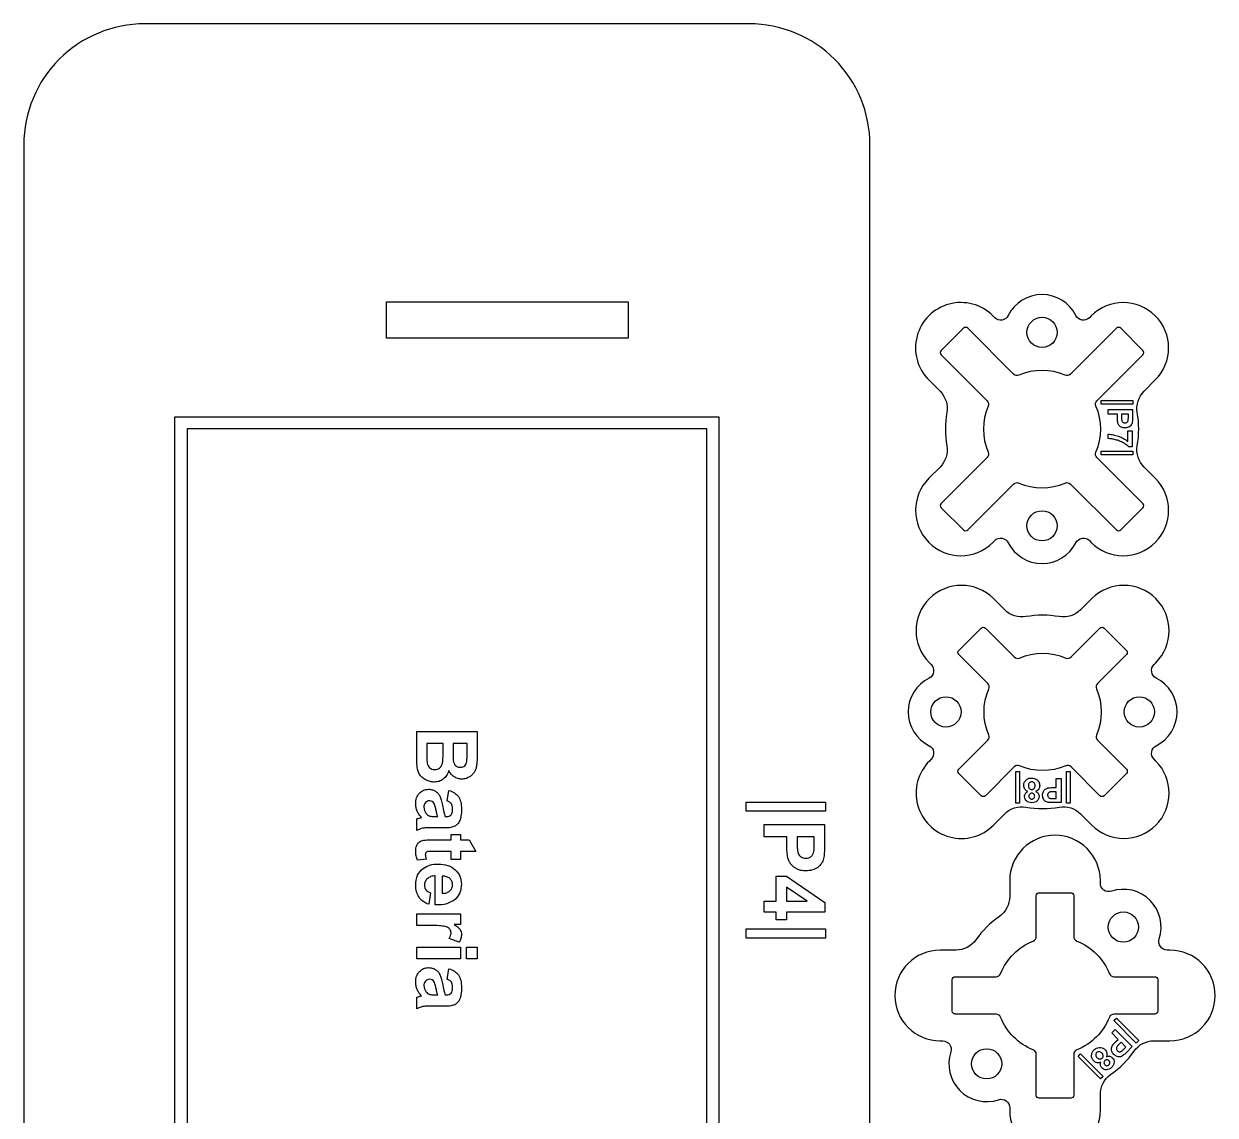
# Model space of a CAD drawing. Header units: millimetres. Extents: x -70 to 176, y 0 to 213.
# Drawn here: x 77.7 to 176.2, y 121.1 to 211.4 of the extents above; entities that cross this region are included whole.
import ezdxf

# ---------------------------------------------------------------- set-up
doc = ezdxf.new("R2010")
doc.units = ezdxf.units.MM
doc.layers.get('0').update_dxf_attribs({"linetype": 'CONTINUOUS'})

msp = doc.modelspace()

# ---------------------------------------------------------------- linework, layer by layer
for p, q in [((167.407, 179.071), (167.407, 179.475)), ((167.407, 179.475), (169.407, 179.475)), ((169.407, 179.475), (169.407, 178.827)), ((168.162, 179.071), (167.407, 179.071)), ((168.162, 178.808), (168.162, 179.071)), ((169.069, 179.071), (168.501, 179.071)), ((168.501, 179.071), (168.501, 178.85)), ((169.069, 178.876), (169.069, 179.071)), ((167.407, 177.057), (167.407, 177.427)), ((169.024, 176.824), (169.024, 177.696)), ((169.024, 177.696), (169.38, 177.696)), ((169.38, 177.696), (169.38, 176.385)), ((169.38, 176.385), (169.102, 176.385)), ((110.192, 151.137), (110.192, 152.839)), ((110.192, 152.839), (115.192, 152.839)), ((115.192, 152.839), (115.192, 150.84)), ((112.372, 151.829), (111.035, 151.829)), ((111.035, 151.829), (111.035, 150.895)), ((112.372, 151.014), (112.372, 151.829)), ((114.36, 151.829), (113.204, 151.829)), ((113.204, 151.829), (113.204, 151.168)), ((114.36, 151.25), (114.36, 151.829)), ((163.102, 148.195), (163.102, 148.949)), ((163.102, 148.949), (163.505, 148.949)), ((163.505, 148.949), (163.505, 146.949)), ((112.709, 147.089), (112.866, 147.958)), ((162.838, 148.195), (163.102, 148.195)), ((163.102, 147.855), (162.881, 147.855)), ((163.102, 147.287), (163.102, 147.855)), ((163.505, 146.949), (162.857, 146.949)), ((162.906, 147.287), (163.102, 147.287)), ((110.192, 144.657), (110.192, 145.605)), ((111.741, 145.806), (111.932, 145.806)), ((112.556, 145.806), (112.651, 145.806)), ((138.933, 144.128), (138.933, 145.138)), ((138.933, 145.138), (143.933, 145.138)), ((143.933, 145.138), (143.933, 143.518)), ((112.501, 144.865), (111.383, 144.875)), ((113.05, 143.876), (113.05, 144.316)), ((113.05, 144.316), (113.814, 144.316)), ((113.814, 144.316), (113.814, 143.876)), ((140.819, 144.128), (138.933, 144.128)), ((140.819, 143.47), (140.819, 144.128)), ((143.087, 144.128), (141.668, 144.128)), ((141.668, 144.128), (141.668, 143.576)), ((143.087, 143.64), (143.087, 144.128)), ((111.471, 143.876), (113.05, 143.876)), ((113.05, 142.914), (111.591, 142.914)), ((113.05, 142.259), (113.05, 142.914)), ((113.814, 143.876), (114.534, 143.876)), ((115.093, 142.914), (113.814, 142.914)), ((113.814, 142.914), (113.814, 142.259)), ((114.534, 143.876), (115.093, 142.914)), ((110.997, 142.263), (110.254, 142.181)), ((113.814, 142.259), (113.05, 142.259)), ((111.727, 138.49), (111.727, 140.891)), ((112.314, 140.874), (112.314, 139.442)), ((111.345, 139.496), (111.185, 138.541)), ((110.192, 136.792), (110.192, 137.75)), ((110.192, 137.75), (113.814, 137.75)), ((113.814, 137.75), (113.814, 136.86)), ((111.311, 136.792), (110.192, 136.792)), ((113.814, 136.86), (113.299, 136.86)), ((113.716, 135.404), (112.88, 135.7)), ((112.709, 132.334), (112.866, 133.204)), ((110.192, 129.902), (110.192, 130.851)), ((112.501, 130.11), (111.383, 130.121)), ((111.741, 131.052), (111.932, 131.052)), ((112.556, 131.052), (112.651, 131.052)), ((167.69, 127.903), (167.975, 128.188)), ((167.975, 128.188), (169.39, 126.774)), ((168.223, 127.369), (167.69, 127.903)), ((168.037, 127.183), (168.223, 127.369)), ((168.463, 127.129), (168.307, 126.973)), ((168.865, 126.728), (168.463, 127.129)), ((168.727, 126.59), (168.865, 126.728)), ((169.39, 126.774), (168.931, 126.316))]:
    msp.add_line(p, q)
for points in [[(77.692, 81.371, 0.414214), (87.692, 71.371), (137.692, 71.371, 0.414214), (147.692, 81.371), (147.692, 201.371, 0.414214), (137.692, 211.371), (87.692, 211.371, 0.414214), (77.692, 201.371)], [(164.722, 187.246, 0.617517), (159.134, 187.246, -0.511682), (158.013, 187.065), (157.862, 187.216, 1), (152.558, 181.913), (153.491, 180.98, -0.244238), (154.047, 179.222, 0.086613), (154.047, 176.471, -0.244238), (153.491, 174.713), (152.558, 173.781, 1), (157.862, 168.477), (158.013, 168.628, -0.511682), (159.134, 168.447, 0.617517), (164.722, 168.447, -0.511682), (165.842, 168.628), (165.993, 168.477, 1), (171.297, 173.781), (170.364, 174.713, -0.244238), (169.808, 176.471, 0.086613), (169.808, 179.222, -0.244238), (170.364, 180.98), (171.297, 181.913, 1), (165.993, 187.216), (165.842, 187.065, -0.511682)], [(166.386, 175.936, 0.205236), (166.386, 179.757, -0.306667), (166.47, 180.197), (170.271, 183.998, 0.414214), (170.271, 184.352), (168.433, 186.191, 0.414214), (168.079, 186.191), (164.278, 182.389, -0.306667), (163.838, 182.305, 0.205236), (160.017, 182.305, -0.306667), (159.577, 182.389), (155.776, 186.191, 0.414214), (155.422, 186.191), (153.584, 184.352, 0.414214), (153.584, 183.998), (157.385, 180.197, -0.306667), (157.47, 179.757, 0.205236), (157.47, 175.936, -0.306667), (157.385, 175.496), (153.584, 171.695, 0.414214), (153.584, 171.341), (155.422, 169.503, 0.414214), (155.776, 169.503), (159.577, 173.304, -0.306667), (160.017, 173.389, 0.205236), (163.838, 173.389, -0.306667), (164.278, 173.304), (168.079, 169.503, 0.414214), (168.433, 169.503), (170.271, 171.341, 0.414214), (170.271, 171.695), (166.47, 175.496, -0.306667)], [(166.041, 163.825), (165.109, 162.892, -0.244238), (163.351, 162.336, 0.086613), (160.6, 162.336, -0.244238), (158.842, 162.892), (157.91, 163.825, 1), (152.606, 158.521), (152.757, 158.37, -0.511682), (152.576, 157.249, 0.617517), (152.576, 151.661, -0.511682), (152.757, 150.54), (152.606, 150.39, 1), (157.91, 145.086), (158.842, 146.019, -0.244238), (160.6, 146.575, 0.086613), (163.351, 146.575, -0.244238), (165.109, 146.019), (166.041, 145.086, 1), (171.345, 150.39), (171.194, 150.54, -0.511682), (171.375, 151.661, 0.617517), (171.375, 157.249, -0.511682), (171.194, 158.37), (171.345, 158.521, 1)], [(166.713, 147.526), (164.326, 149.913, 0.306667), (163.886, 149.997, -0.205236), (160.065, 149.997, 0.306667), (159.625, 149.913), (157.238, 147.526, -0.414214), (156.884, 147.526), (155.046, 149.364, -0.414214), (155.046, 149.718), (157.433, 152.105, 0.306667), (157.518, 152.545, -0.205236), (157.518, 156.366, 0.306667), (157.433, 156.806), (155.046, 159.193, -0.414214), (155.046, 159.547), (156.884, 161.385, -0.414214), (157.238, 161.385), (159.625, 158.998, 0.306667), (160.065, 158.913, -0.205236), (163.886, 158.913, 0.306667), (164.326, 158.998), (166.713, 161.385, -0.414214), (167.067, 161.385), (168.905, 159.547, -0.414214), (168.905, 159.193), (166.518, 156.806, 0.306667), (166.433, 156.366, -0.205236), (166.433, 152.545, 0.306667), (166.518, 152.105), (168.905, 149.718, -0.414214), (168.905, 149.364), (167.067, 147.526, -0.414214)], [(159.25, 140.5), (159.25, 139.182, -0.244238), (158.4, 137.545, 0.086613), (156.455, 135.6, -0.244238), (154.818, 134.75), (153.5, 134.75, 1), (153.5, 127.25), (153.714, 127.25, -0.511682), (154.378, 126.329, 0.617517), (158.329, 122.378, -0.511682), (159.25, 121.714), (159.25, 121.5, 1), (166.75, 121.5), (166.75, 122.818, -0.244238), (167.6, 124.455, 0.086613), (169.545, 126.4, -0.244238), (171.182, 127.25), (172.5, 127.25, 1), (172.5, 134.75), (172.286, 134.75, -0.511682), (171.622, 135.671, 0.617517), (167.671, 139.622, -0.511682), (166.75, 140.286), (166.75, 140.5, 1)], [(171.25, 129.45), (167.874, 129.45, 0.306667), (167.503, 129.199, -0.205236), (164.801, 126.497, 0.306667), (164.55, 126.126), (164.55, 122.75, -0.414214), (164.3, 122.5), (161.7, 122.5, -0.414214), (161.45, 122.75), (161.45, 126.126, 0.306667), (161.199, 126.497, -0.205236), (158.497, 129.199, 0.306667), (158.126, 129.45), (154.75, 129.45, -0.414214), (154.5, 129.7), (154.5, 132.3, -0.414214), (154.75, 132.55), (158.126, 132.55, 0.306667), (158.497, 132.801, -0.205236), (161.199, 135.503, 0.306667), (161.45, 135.874), (161.45, 139.25, -0.414214), (161.7, 139.5), (164.3, 139.5, -0.414214), (164.55, 139.25), (164.55, 135.874, 0.306667), (164.801, 135.503, -0.205236), (167.503, 132.801, 0.306667), (167.874, 132.55), (171.25, 132.55, -0.414214), (171.5, 132.3), (171.5, 129.7, -0.414214)]]:
    msp.add_lwpolyline(points, format="xyb", close=True)
for points in [[(107.692, 185.371), (107.692, 188.371), (127.692, 188.371), (127.692, 185.371)], [(169.441, 179.915), (166.819, 179.915), (166.819, 180.22), (169.441, 180.22)], [(135.192, 103.871), (90.192, 103.871), (90.192, 178.871), (135.192, 178.871)], [(134.192, 177.871), (91.192, 177.871), (91.192, 104.871), (134.192, 104.871)], [(169.441, 175.716), (166.819, 175.716), (166.819, 176.02), (169.441, 176.02)], [(159.747, 146.915), (159.747, 149.537), (160.051, 149.537), (160.051, 146.915)], [(163.946, 146.915), (163.946, 149.537), (164.25, 149.537), (164.25, 146.915)], [(144.018, 146.239), (137.463, 146.239), (137.463, 147), (144.018, 147)], [(139.939, 137.883), (138.933, 137.883), (138.933, 138.811), (139.939, 138.811), (139.939, 140.857), (140.778, 140.857), (143.954, 138.688), (143.954, 137.883), (140.782, 137.883), (140.782, 137.263), (139.939, 137.263)], [(142.49, 138.811), (140.782, 139.96), (140.782, 138.811)], [(144.018, 135.741), (137.463, 135.741), (137.463, 136.502), (144.018, 136.502)], [(113.814, 134.033), (110.192, 134.033), (110.192, 134.991), (113.814, 134.991)], [(115.192, 134.033), (114.306, 134.033), (114.306, 134.991), (115.192, 134.991)], [(169.725, 127.062), (167.871, 128.916), (168.086, 129.131), (169.94, 127.277)], [(166.756, 124.092), (164.902, 125.946), (165.117, 126.162), (166.971, 124.307)]]:
    msp.add_lwpolyline(points, close=True)
for centre in [(161.928, 185.847), (161.928, 169.847), (153.975, 154.455), (169.975, 154.455), (168.657, 136.657), (157.343, 125.343)]:
    msp.add_circle(centre, 1.25)
for points, knots in [([(168.19, 178.389), (168.182, 178.448), (168.162, 178.587), (168.162, 178.727), (168.162, 178.808)], [0, 0, 0, 0, 0.01783117, 0.04202322, 0.04202322, 0.04202322, 0.04202322]), ([(168.501, 178.85), (168.501, 178.783), (168.5, 178.675), (168.524, 178.571), (168.533, 178.531)], [0, 0, 0, 0, 0.01993359, 0.03216753, 0.03216753, 0.03216753, 0.03216753]), ([(168.533, 178.531), (168.544, 178.505), (168.568, 178.456), (168.61, 178.421), (168.631, 178.405)], [0, 0, 0, 0, 0.00823049, 0.01618103, 0.01618103, 0.01618103, 0.01618103]), ([(168.631, 178.405), (168.654, 178.391), (168.703, 178.364), (168.758, 178.361), (168.786, 178.359)], [0, 0, 0, 0, 0.00800189, 0.01640191, 0.01640191, 0.01640191, 0.01640191]), ([(168.786, 178.359), (168.821, 178.361), (168.887, 178.365), (168.941, 178.404), (168.967, 178.423)], [0, 0, 0, 0, 0.01008726, 0.01946354, 0.01946354, 0.01946354, 0.01946354]), ([(168.967, 178.423), (168.988, 178.446), (169.031, 178.492), (169.047, 178.554), (169.055, 178.585)], [0, 0, 0, 0, 0.00927356, 0.01876533, 0.01876533, 0.01876533, 0.01876533]), ([(169.055, 178.585), (169.059, 178.622), (169.07, 178.718), (169.069, 178.815), (169.069, 178.876)], [0, 0, 0, 0, 0.01092795, 0.02910987, 0.02910987, 0.02910987, 0.02910987]), ([(169.407, 178.827), (169.408, 178.725), (169.409, 178.564), (169.386, 178.405), (169.377, 178.347)], [0, 0, 0, 0, 0.03043217, 0.04817445, 0.04817445, 0.04817445, 0.04817445]), ([(167.407, 177.427), (167.548, 177.417), (167.837, 177.396), (168.112, 177.303), (168.253, 177.256)], [0, 0, 0, 0, 0.04215204, 0.08660712, 0.08660712, 0.08660712, 0.08660712]), ([(168.285, 178.179), (168.263, 178.213), (168.222, 178.278), (168.2, 178.353), (168.19, 178.389)], [0, 0, 0, 0, 0.01196986, 0.02310039, 0.02310039, 0.02310039, 0.02310039]), ([(168.482, 178.01), (168.443, 178.033), (168.367, 178.078), (168.312, 178.146), (168.285, 178.179)], [0, 0, 0, 0, 0.01353207, 0.02620895, 0.02620895, 0.02620895, 0.02620895]), ([(168.792, 177.943), (168.735, 177.945), (168.627, 177.948), (168.528, 177.99), (168.482, 178.01)], [0, 0, 0, 0, 0.01703307, 0.03192043, 0.03192043, 0.03192043, 0.03192043]), ([(169.181, 178.059), (169.125, 178.025), (169.006, 177.953), (168.866, 177.946), (168.792, 177.943)], [0, 0, 0, 0, 0.01934069, 0.04120833, 0.04120833, 0.04120833, 0.04120833]), ([(169.377, 178.347), (169.357, 178.291), (169.317, 178.179), (169.227, 178.099), (169.181, 178.059)], [0, 0, 0, 0, 0.01733261, 0.03531614, 0.03531614, 0.03531614, 0.03531614]), ([(168.008, 176.971), (167.903, 176.996), (167.705, 177.044), (167.502, 177.053), (167.407, 177.057)], [0, 0, 0, 0, 0.03250823, 0.06084314, 0.06084314, 0.06084314, 0.06084314]), ([(168.643, 176.715), (168.542, 176.768), (168.338, 176.873), (168.119, 176.938), (168.008, 176.971)], [0, 0, 0, 0, 0.03417856, 0.06860568, 0.06860568, 0.06860568, 0.06860568]), ([(168.253, 177.256), (168.392, 177.198), (168.666, 177.084), (168.906, 176.91), (169.024, 176.824)], [0, 0, 0, 0, 0.04497873, 0.08862462, 0.08862462, 0.08862462, 0.08862462]), ([(169.102, 176.385), (169.038, 176.441), (168.897, 176.568), (168.734, 176.663), (168.643, 176.715)], [0, 0, 0, 0, 0.02541559, 0.05662285, 0.05662285, 0.05662285, 0.05662285]), ([(110.226, 149.919), (110.218, 150.063), (110.195, 150.468), (110.193, 150.875), (110.192, 151.137)], [0, 0, 0, 0, 0.0431164, 0.121826, 0.121826, 0.121826, 0.121826]), ([(111.035, 150.895), (111.034, 150.746), (111.032, 150.515), (111.057, 150.285), (111.065, 150.202)], [0, 0, 0, 0, 0.04460065, 0.06934995, 0.06934995, 0.06934995, 0.06934995]), ([(112.3, 150.119), (112.321, 150.228), (112.377, 150.523), (112.374, 150.824), (112.372, 151.014)], [0, 0, 0, 0, 0.03313788, 0.08999577, 0.08999577, 0.08999577, 0.08999577]), ([(113.204, 151.168), (113.203, 151.008), (113.202, 150.764), (113.216, 150.519), (113.221, 150.434)], [0, 0, 0, 0, 0.04783606, 0.07336269, 0.07336269, 0.07336269, 0.07336269]), ([(114.343, 150.387), (114.348, 150.484), (114.362, 150.771), (114.361, 151.059), (114.36, 151.25)], [0, 0, 0, 0, 0.02910398, 0.08631912, 0.08631912, 0.08631912, 0.08631912]), ([(115.192, 150.84), (115.192, 150.667), (115.192, 150.371), (115.157, 150.077), (115.143, 149.955)], [0, 0, 0, 0, 0.05181358, 0.08870765, 0.08870765, 0.08870765, 0.08870765]), ([(110.463, 149.242), (110.405, 149.342), (110.282, 149.552), (110.246, 149.793), (110.226, 149.919)], [0, 0, 0, 0, 0.03437687, 0.07230907, 0.07230907, 0.07230907, 0.07230907]), ([(111.065, 150.202), (111.083, 150.131), (111.119, 149.992), (111.217, 149.887), (111.265, 149.836)], [0, 0, 0, 0, 0.02159913, 0.04235252, 0.04235252, 0.04235252, 0.04235252]), ([(111.265, 149.836), (111.325, 149.795), (111.452, 149.707), (111.607, 149.699), (111.69, 149.694)], [0, 0, 0, 0, 0.02136872, 0.045546, 0.045546, 0.045546, 0.045546]), ([(112.072, 149.803), (112.121, 149.845), (112.223, 149.931), (112.274, 150.055), (112.3, 150.119)], [0, 0, 0, 0, 0.01902282, 0.0394623, 0.0394623, 0.0394623, 0.0394623]), ([(113.221, 150.434), (113.234, 150.354), (113.26, 150.203), (113.355, 150.083), (113.4, 150.027)], [0, 0, 0, 0, 0.0239174, 0.04516608, 0.04516608, 0.04516608, 0.04516608]), ([(113.4, 150.027), (113.455, 149.984), (113.569, 149.893), (113.715, 149.884), (113.791, 149.878)], [0, 0, 0, 0, 0.02046967, 0.04265281, 0.04265281, 0.04265281, 0.04265281]), ([(113.791, 149.878), (113.863, 149.883), (114.001, 149.891), (114.114, 149.969), (114.167, 150.006)], [0, 0, 0, 0, 0.02125985, 0.04049235, 0.04049235, 0.04049235, 0.04049235]), ([(114.167, 150.006), (114.211, 150.057), (114.306, 150.166), (114.33, 150.31), (114.343, 150.387)], [0, 0, 0, 0, 0.01970616, 0.04261246, 0.04261246, 0.04261246, 0.04261246]), ([(115.143, 149.955), (115.122, 149.861), (115.082, 149.676), (114.984, 149.513), (114.937, 149.433)], [0, 0, 0, 0, 0.02866091, 0.05644777, 0.05644777, 0.05644777, 0.05644777]), ([(110.978, 148.809), (110.877, 148.866), (110.678, 148.978), (110.534, 149.155), (110.463, 149.242)], [0, 0, 0, 0, 0.03452996, 0.06784275, 0.06784275, 0.06784275, 0.06784275]), ([(112.396, 148.896), (112.283, 148.825), (112.053, 148.679), (111.78, 148.66), (111.642, 148.651)], [0, 0, 0, 0, 0.03943825, 0.08040227, 0.08040227, 0.08040227, 0.08040227]), ([(111.69, 149.694), (111.761, 149.698), (111.896, 149.705), (112.015, 149.772), (112.072, 149.803)], [0, 0, 0, 0, 0.02098327, 0.04020706, 0.04020706, 0.04020706, 0.04020706]), ([(112.849, 149.599), (112.8, 149.457), (112.705, 149.186), (112.496, 148.99), (112.396, 148.896)], [0, 0, 0, 0, 0.0442397, 0.08473355, 0.08473355, 0.08473355, 0.08473355]), ([(113.289, 149.085), (113.197, 149.154), (113.013, 149.293), (112.904, 149.497), (112.849, 149.599)], [0, 0, 0, 0, 0.0339979, 0.06833442, 0.06833442, 0.06833442, 0.06833442]), ([(113.934, 148.896), (113.819, 148.904), (113.59, 148.92), (113.389, 149.03), (113.289, 149.085)], [0, 0, 0, 0, 0.03401078, 0.06790824, 0.06790824, 0.06790824, 0.06790824]), ([(114.519, 149.05), (114.428, 149.005), (114.244, 148.914), (114.038, 148.902), (113.934, 148.896)], [0, 0, 0, 0, 0.0299677, 0.06102929, 0.06102929, 0.06102929, 0.06102929]), ([(114.937, 149.433), (114.879, 149.359), (114.761, 149.208), (114.601, 149.103), (114.519, 149.05)], [0, 0, 0, 0, 0.02792599, 0.05707965, 0.05707965, 0.05707965, 0.05707965]), ([(160.593, 148.811), (160.659, 148.862), (160.798, 148.968), (160.972, 148.979), (161.063, 148.985)], [0, 0, 0, 0, 0.02434188, 0.05111007, 0.05111007, 0.05111007, 0.05111007]), ([(161.063, 148.985), (161.149, 148.98), (161.313, 148.971), (161.451, 148.883), (161.518, 148.841)], [0, 0, 0, 0, 0.0252552, 0.0483376, 0.0483376, 0.0483376, 0.0483376]), ([(161.518, 148.841), (161.58, 148.779), (161.708, 148.65), (161.724, 148.47), (161.732, 148.377)], [0, 0, 0, 0, 0.02569517, 0.0525643, 0.0525643, 0.0525643, 0.0525643]), ([(110.414, 147.735), (110.523, 147.829), (110.743, 148.019), (111.034, 148.044), (111.181, 148.057)], [0, 0, 0, 0, 0.04201314, 0.0851496, 0.0851496, 0.0851496, 0.0851496]), ([(111.642, 148.651), (111.528, 148.658), (111.298, 148.672), (111.086, 148.763), (110.978, 148.809)], [0, 0, 0, 0, 0.03387039, 0.06866618, 0.06866618, 0.06866618, 0.06866618]), ([(111.181, 148.057), (111.28, 148.052), (111.473, 148.041), (111.645, 147.953), (111.729, 147.911)], [0, 0, 0, 0, 0.02926356, 0.05722549, 0.05722549, 0.05722549, 0.05722549]), ([(111.729, 147.911), (111.805, 147.856), (111.958, 147.747), (112.05, 147.582), (112.097, 147.5)], [0, 0, 0, 0, 0.02758233, 0.05578321, 0.05578321, 0.05578321, 0.05578321]), ([(112.866, 147.958), (113.027, 147.905), (113.331, 147.803), (113.544, 147.565), (113.644, 147.454)], [0, 0, 0, 0, 0.04986813, 0.09413579, 0.09413579, 0.09413579, 0.09413579]), ([(160.417, 148.361), (160.423, 148.448), (160.435, 148.617), (160.542, 148.748), (160.593, 148.811)], [0, 0, 0, 0, 0.02548792, 0.0494108, 0.0494108, 0.0494108, 0.0494108]), ([(160.503, 148.065), (160.478, 148.11), (160.426, 148.202), (160.42, 148.307), (160.417, 148.361)], [0, 0, 0, 0, 0.01526487, 0.03120398, 0.03120398, 0.03120398, 0.03120398]), ([(160.756, 147.87), (160.705, 147.894), (160.606, 147.94), (160.537, 148.024), (160.503, 148.065)], [0, 0, 0, 0, 0.01679723, 0.03232283, 0.03232283, 0.03232283, 0.03232283]), ([(160.553, 147.704), (160.58, 147.738), (160.636, 147.809), (160.715, 147.849), (160.756, 147.87)], [0, 0, 0, 0, 0.01292923, 0.02650818, 0.02650818, 0.02650818, 0.02650818]), ([(160.874, 148.591), (160.851, 148.557), (160.801, 148.483), (160.798, 148.394), (160.796, 148.345)], [0, 0, 0, 0, 0.01194072, 0.02627845, 0.02627845, 0.02627845, 0.02627845]), ([(160.796, 148.345), (160.799, 148.301), (160.803, 148.218), (160.852, 148.151), (160.875, 148.119)], [0, 0, 0, 0, 0.01282402, 0.02437328, 0.02437328, 0.02437328, 0.02437328]), ([(161.07, 148.676), (161.032, 148.673), (160.958, 148.666), (160.902, 148.616), (160.874, 148.591)], [0, 0, 0, 0, 0.01105335, 0.0219311, 0.0219311, 0.0219311, 0.0219311]), ([(160.875, 148.119), (160.903, 148.094), (160.961, 148.044), (161.037, 148.037), (161.076, 148.034)], [0, 0, 0, 0, 0.01101617, 0.02230385, 0.02230385, 0.02230385, 0.02230385]), ([(161.273, 148.588), (161.244, 148.613), (161.186, 148.665), (161.109, 148.673), (161.07, 148.676)], [0, 0, 0, 0, 0.01129027, 0.02264454, 0.02264454, 0.02264454, 0.02264454]), ([(161.076, 148.034), (161.119, 148.037), (161.201, 148.043), (161.258, 148.102), (161.285, 148.131)], [0, 0, 0, 0, 0.01249809, 0.02381708, 0.02381708, 0.02381708, 0.02381708]), ([(161.354, 148.341), (161.352, 148.389), (161.348, 148.479), (161.296, 148.553), (161.273, 148.588)], [0, 0, 0, 0, 0.01423138, 0.02646142, 0.02646142, 0.02646142, 0.02646142]), ([(161.285, 148.131), (161.305, 148.163), (161.345, 148.228), (161.351, 148.303), (161.354, 148.341)], [0, 0, 0, 0, 0.01134099, 0.02239012, 0.02239012, 0.02239012, 0.02239012]), ([(161.651, 148.079), (161.619, 148.036), (161.552, 147.946), (161.451, 147.896), (161.398, 147.87)], [0, 0, 0, 0, 0.01587589, 0.03333299, 0.03333299, 0.03333299, 0.03333299]), ([(161.398, 147.87), (161.443, 147.848), (161.529, 147.807), (161.587, 147.733), (161.614, 147.697)], [0, 0, 0, 0, 0.01484685, 0.02801044, 0.02801044, 0.02801044, 0.02801044]), ([(161.732, 148.377), (161.729, 148.325), (161.722, 148.22), (161.675, 148.126), (161.651, 148.079)], [0, 0, 0, 0, 0.01569908, 0.03116531, 0.03116531, 0.03116531, 0.03116531]), ([(161.973, 147.564), (161.975, 147.622), (161.979, 147.729), (162.021, 147.828), (162.04, 147.874)], [0, 0, 0, 0, 0.01703308, 0.03192043, 0.03192043, 0.03192043, 0.03192043]), ([(162.04, 147.874), (162.063, 147.913), (162.108, 147.989), (162.177, 148.044), (162.21, 148.071)], [0, 0, 0, 0, 0.01353207, 0.02620895, 0.02620895, 0.02620895, 0.02620895]), ([(162.21, 148.071), (162.244, 148.093), (162.309, 148.135), (162.384, 148.156), (162.419, 148.166)], [0, 0, 0, 0, 0.01196987, 0.02310039, 0.02310039, 0.02310039, 0.02310039]), ([(162.419, 148.166), (162.478, 148.174), (162.617, 148.194), (162.757, 148.194), (162.838, 148.195)], [0, 0, 0, 0, 0.01783117, 0.04202322, 0.04202322, 0.04202322, 0.04202322]), ([(162.881, 147.855), (162.814, 147.856), (162.706, 147.856), (162.601, 147.833), (162.561, 147.824)], [0, 0, 0, 0, 0.01993359, 0.03216753, 0.03216753, 0.03216753, 0.03216753]), ([(110.11, 146.853), (110.12, 147.026), (110.136, 147.35), (110.326, 147.612), (110.414, 147.735)], [0, 0, 0, 0, 0.05058103, 0.09501317, 0.09501317, 0.09501317, 0.09501317]), ([(110.23, 146.256), (110.195, 146.352), (110.125, 146.545), (110.115, 146.75), (110.11, 146.853)], [0, 0, 0, 0, 0.03025997, 0.06118533, 0.06118533, 0.06118533, 0.06118533]), ([(110.932, 146.949), (110.89, 146.894), (110.802, 146.782), (110.791, 146.64), (110.786, 146.567)], [0, 0, 0, 0, 0.02029305, 0.04175437, 0.04175437, 0.04175437, 0.04175437]), ([(111.28, 147.099), (111.215, 147.092), (111.084, 147.079), (110.983, 146.992), (110.932, 146.949)], [0, 0, 0, 0, 0.01912999, 0.03871683, 0.03871683, 0.03871683, 0.03871683]), ([(111.618, 146.911), (111.572, 146.966), (111.483, 147.072), (111.346, 147.09), (111.28, 147.099)], [0, 0, 0, 0, 0.02063244, 0.03988575, 0.03988575, 0.03988575, 0.03988575]), ([(111.785, 146.389), (111.762, 146.501), (111.725, 146.681), (111.648, 146.848), (111.618, 146.911)], [0, 0, 0, 0, 0.03406047, 0.05495238, 0.05495238, 0.05495238, 0.05495238]), ([(112.097, 147.5), (112.14, 147.393), (112.239, 147.146), (112.291, 146.885), (112.321, 146.737)], [0, 0, 0, 0, 0.0344251, 0.07958406, 0.07958406, 0.07958406, 0.07958406]), ([(113.062, 146.857), (113.019, 146.903), (112.92, 147.009), (112.785, 147.06), (112.709, 147.089)], [0, 0, 0, 0, 0.01897243, 0.04273263, 0.04273263, 0.04273263, 0.04273263]), ([(113.163, 146.458), (113.161, 146.535), (113.157, 146.676), (113.092, 146.801), (113.062, 146.857)], [0, 0, 0, 0, 0.02290467, 0.04163083, 0.04163083, 0.04163083, 0.04163083]), ([(113.644, 147.454), (113.717, 147.308), (113.885, 146.975), (113.892, 146.6), (113.896, 146.389)], [0, 0, 0, 0, 0.0483669, 0.1105909, 0.1105909, 0.1105909, 0.1105909]), ([(160.481, 147.457), (160.484, 147.501), (160.489, 147.589), (160.532, 147.666), (160.553, 147.704)], [0, 0, 0, 0, 0.0132717, 0.02608867, 0.02608867, 0.02608867, 0.02608867]), ([(160.638, 147.087), (160.592, 147.139), (160.499, 147.245), (160.487, 147.386), (160.481, 147.457)], [0, 0, 0, 0, 0.02032946, 0.04113552, 0.04113552, 0.04113552, 0.04113552]), ([(161.081, 146.941), (160.994, 146.945), (160.832, 146.952), (160.699, 147.044), (160.638, 147.087)], [0, 0, 0, 0, 0.0255856, 0.04746749, 0.04746749, 0.04746749, 0.04746749]), ([(160.906, 147.662), (160.887, 147.637), (160.847, 147.585), (160.843, 147.518), (160.841, 147.483)], [0, 0, 0, 0, 0.00915414, 0.01949937, 0.01949937, 0.01949937, 0.01949937]), ([(160.841, 147.483), (160.843, 147.449), (160.847, 147.385), (160.887, 147.334), (160.906, 147.31)], [0, 0, 0, 0, 0.00983759, 0.01882051, 0.01882051, 0.01882051, 0.01882051]), ([(161.081, 147.727), (161.047, 147.725), (160.982, 147.72), (160.931, 147.681), (160.906, 147.662)], [0, 0, 0, 0, 0.00995534, 0.01901006, 0.01901006, 0.01901006, 0.01901006]), ([(160.906, 147.31), (160.93, 147.291), (160.98, 147.252), (161.044, 147.247), (161.077, 147.245)], [0, 0, 0, 0, 0.00895425, 0.01869091, 0.01869091, 0.01869091, 0.01869091]), ([(161.077, 147.245), (161.111, 147.247), (161.177, 147.251), (161.228, 147.292), (161.253, 147.311)], [0, 0, 0, 0, 0.01005909, 0.01917011, 0.01917011, 0.01917011, 0.01917011]), ([(161.254, 147.663), (161.23, 147.681), (161.179, 147.721), (161.115, 147.725), (161.081, 147.727)], [0, 0, 0, 0, 0.00895533, 0.01879012, 0.01879012, 0.01879012, 0.01879012]), ([(161.525, 147.087), (161.464, 147.044), (161.331, 146.952), (161.169, 146.945), (161.081, 146.941)], [0, 0, 0, 0, 0.02185238, 0.04760679, 0.04760679, 0.04760679, 0.04760679]), ([(161.253, 147.311), (161.272, 147.335), (161.312, 147.386), (161.316, 147.45), (161.318, 147.484)], [0, 0, 0, 0, 0.00905362, 0.01891084, 0.01891084, 0.01891084, 0.01891084]), ([(161.318, 147.484), (161.317, 147.519), (161.313, 147.586), (161.273, 147.638), (161.254, 147.663)], [0, 0, 0, 0, 0.01032569, 0.01940922, 0.01940922, 0.01940922, 0.01940922]), ([(161.681, 147.457), (161.675, 147.386), (161.663, 147.245), (161.571, 147.139), (161.525, 147.087)], [0, 0, 0, 0, 0.02079962, 0.04106978, 0.04106978, 0.04106978, 0.04106978]), ([(161.614, 147.697), (161.634, 147.66), (161.673, 147.584), (161.679, 147.499), (161.681, 147.457)], [0, 0, 0, 0, 0.0125759, 0.02525701, 0.02525701, 0.02525701, 0.02525701]), ([(162.089, 147.175), (162.055, 147.231), (161.983, 147.351), (161.977, 147.49), (161.973, 147.564)], [0, 0, 0, 0, 0.01934069, 0.04120833, 0.04120833, 0.04120833, 0.04120833]), ([(162.377, 146.979), (162.322, 146.999), (162.209, 147.039), (162.13, 147.129), (162.089, 147.175)], [0, 0, 0, 0, 0.01733261, 0.03531614, 0.03531614, 0.03531614, 0.03531614]), ([(162.857, 146.949), (162.756, 146.948), (162.595, 146.947), (162.436, 146.971), (162.377, 146.979)], [0, 0, 0, 0, 0.03043217, 0.04817445, 0.04817445, 0.04817445, 0.04817445]), ([(162.435, 147.725), (162.422, 147.702), (162.394, 147.654), (162.391, 147.598), (162.389, 147.57)], [0, 0, 0, 0, 0.00800189, 0.01640191, 0.01640191, 0.01640191, 0.01640191]), ([(162.389, 147.57), (162.392, 147.536), (162.396, 147.469), (162.435, 147.416), (162.454, 147.39)], [0, 0, 0, 0, 0.01008726, 0.01946354, 0.01946354, 0.01946354, 0.01946354]), ([(162.561, 147.824), (162.536, 147.812), (162.486, 147.789), (162.452, 147.746), (162.435, 147.725)], [0, 0, 0, 0, 0.00823049, 0.01618103, 0.01618103, 0.01618103, 0.01618103]), ([(162.454, 147.39), (162.477, 147.368), (162.523, 147.325), (162.585, 147.309), (162.616, 147.301)], [0, 0, 0, 0, 0.00927356, 0.01876533, 0.01876533, 0.01876533, 0.01876533]), ([(162.616, 147.301), (162.652, 147.297), (162.749, 147.287), (162.846, 147.287), (162.906, 147.287)], [0, 0, 0, 0, 0.01092795, 0.02910987, 0.02910987, 0.02910987, 0.02910987]), ([(110.588, 145.731), (110.514, 145.813), (110.37, 145.972), (110.276, 146.163), (110.23, 146.256)], [0, 0, 0, 0, 0.03289408, 0.06384338, 0.06384338, 0.06384338, 0.06384338]), ([(110.786, 146.567), (110.794, 146.48), (110.81, 146.302), (110.907, 146.15), (110.956, 146.072)], [0, 0, 0, 0, 0.02568024, 0.05299051, 0.05299051, 0.05299051, 0.05299051]), ([(110.956, 146.072), (111.001, 146.019), (111.088, 145.917), (111.213, 145.868), (111.273, 145.844)], [0, 0, 0, 0, 0.02037868, 0.03963634, 0.03963634, 0.03963634, 0.03963634]), ([(111.932, 145.806), (111.908, 145.885), (111.852, 146.078), (111.81, 146.274), (111.785, 146.389)], [0, 0, 0, 0, 0.02472469, 0.06015601, 0.06015601, 0.06015601, 0.06015601]), ([(112.321, 146.737), (112.356, 146.546), (112.415, 146.231), (112.516, 145.926), (112.556, 145.806)], [0, 0, 0, 0, 0.05816472, 0.0961359, 0.0961359, 0.0961359, 0.0961359]), ([(112.651, 145.806), (112.734, 145.809), (112.88, 145.813), (112.995, 145.903), (113.045, 145.943)], [0, 0, 0, 0, 0.02390568, 0.04267222, 0.04267222, 0.04267222, 0.04267222]), ([(113.045, 145.943), (113.079, 146.007), (113.164, 146.167), (113.163, 146.349), (113.163, 146.458)], [0, 0, 0, 0, 0.02158294, 0.05352325, 0.05352325, 0.05352325, 0.05352325]), ([(113.896, 146.389), (113.895, 146.201), (113.892, 145.874), (113.789, 145.565), (113.745, 145.434)], [0, 0, 0, 0, 0.05606297, 0.09723138, 0.09723138, 0.09723138, 0.09723138]), ([(110.192, 145.605), (110.232, 145.619), (110.325, 145.653), (110.42, 145.681), (110.475, 145.697)], [0, 0, 0, 0, 0.01256688, 0.029775, 0.029775, 0.029775, 0.029775]), ([(110.475, 145.697), (110.499, 145.704), (110.537, 145.714), (110.574, 145.726), (110.588, 145.731)], [0, 0, 0, 0, 0.0073669, 0.0117621, 0.0117621, 0.0117621, 0.0117621]), ([(111.273, 145.844), (111.333, 145.833), (111.487, 145.805), (111.644, 145.806), (111.741, 145.806)], [0, 0, 0, 0, 0.01804138, 0.04696174, 0.04696174, 0.04696174, 0.04696174]), ([(113.359, 144.993), (113.25, 144.956), (112.972, 144.862), (112.679, 144.864), (112.501, 144.865)], [0, 0, 0, 0, 0.03448682, 0.08723568, 0.08723568, 0.08723568, 0.08723568]), ([(113.745, 145.434), (113.694, 145.339), (113.599, 145.162), (113.435, 145.046), (113.359, 144.993)], [0, 0, 0, 0, 0.03179949, 0.05933933, 0.05933933, 0.05933933, 0.05933933]), ([(110.678, 144.829), (110.599, 144.809), (110.432, 144.767), (110.275, 144.695), (110.192, 144.657)], [0, 0, 0, 0, 0.02440263, 0.05166504, 0.05166504, 0.05166504, 0.05166504]), ([(111.383, 144.875), (111.244, 144.875), (111.008, 144.875), (110.775, 144.842), (110.678, 144.829)], [0, 0, 0, 0, 0.04149795, 0.07065102, 0.07065102, 0.07065102, 0.07065102]), ([(110.11, 142.938), (110.114, 143.021), (110.119, 143.181), (110.172, 143.332), (110.197, 143.405)], [0, 0, 0, 0, 0.02473774, 0.04776469, 0.04776469, 0.04776469, 0.04776469]), ([(110.254, 142.181), (110.212, 142.298), (110.125, 142.543), (110.115, 142.803), (110.11, 142.938)], [0, 0, 0, 0, 0.03722526, 0.07745977, 0.07745977, 0.07745977, 0.07745977]), ([(110.197, 143.405), (110.227, 143.468), (110.281, 143.586), (110.378, 143.671), (110.423, 143.71)], [0, 0, 0, 0, 0.02060921, 0.03830501, 0.03830501, 0.03830501, 0.03830501]), ([(110.423, 143.71), (110.476, 143.741), (110.592, 143.807), (110.724, 143.832), (110.796, 143.845)], [0, 0, 0, 0, 0.01820822, 0.03995334, 0.03995334, 0.03995334, 0.03995334]), ([(110.796, 143.845), (110.88, 143.854), (111.104, 143.877), (111.33, 143.876), (111.471, 143.876)], [0, 0, 0, 0, 0.02534353, 0.06764261, 0.06764261, 0.06764261, 0.06764261]), ([(111.591, 142.914), (111.474, 142.915), (111.301, 142.917), (111.129, 142.901), (111.074, 142.895)], [0, 0, 0, 0, 0.03509024, 0.05173397, 0.05173397, 0.05173397, 0.05173397]), ([(140.891, 142.423), (140.87, 142.57), (140.821, 142.917), (140.82, 143.268), (140.819, 143.47)], [0, 0, 0, 0, 0.0445779, 0.1050581, 0.1050581, 0.1050581, 0.1050581]), ([(141.668, 143.576), (141.667, 143.409), (141.665, 143.139), (141.724, 142.877), (141.747, 142.778)], [0, 0, 0, 0, 0.04983375, 0.08041875, 0.08041875, 0.08041875, 0.08041875]), ([(142.831, 142.508), (142.885, 142.566), (142.994, 142.682), (143.033, 142.836), (143.053, 142.914)], [0, 0, 0, 0, 0.02318376, 0.04691313, 0.04691313, 0.04691313, 0.04691313]), ([(143.053, 142.914), (143.063, 143.005), (143.089, 143.246), (143.088, 143.489), (143.087, 143.64)], [0, 0, 0, 0, 0.02731976, 0.07277463, 0.07277463, 0.07277463, 0.07277463]), ([(143.933, 143.518), (143.935, 143.263), (143.938, 142.861), (143.88, 142.464), (143.858, 142.317)], [0, 0, 0, 0, 0.0760806, 0.1204363, 0.1204363, 0.1204363, 0.1204363]), ([(110.953, 142.81), (110.939, 142.786), (110.91, 142.736), (110.907, 142.678), (110.905, 142.648)], [0, 0, 0, 0, 0.0081992, 0.01710436, 0.01710436, 0.01710436, 0.01710436]), ([(110.905, 142.648), (110.911, 142.593), (110.925, 142.461), (110.971, 142.336), (110.997, 142.263)], [0, 0, 0, 0, 0.01644781, 0.03974934, 0.03974934, 0.03974934, 0.03974934]), ([(111.074, 142.895), (111.05, 142.887), (111.002, 142.869), (110.97, 142.83), (110.953, 142.81)], [0, 0, 0, 0, 0.00736358, 0.01505089, 0.01505089, 0.01505089, 0.01505089]), ([(141.128, 141.899), (141.074, 141.984), (140.969, 142.147), (140.916, 142.333), (140.891, 142.423)], [0, 0, 0, 0, 0.02992474, 0.05775083, 0.05775083, 0.05775083, 0.05775083]), ([(141.747, 142.778), (141.776, 142.714), (141.834, 142.59), (141.94, 142.504), (141.992, 142.462)], [0, 0, 0, 0, 0.02057611, 0.04045245, 0.04045245, 0.04045245, 0.04045245]), ([(141.992, 142.462), (142.051, 142.429), (142.172, 142.36), (142.31, 142.352), (142.381, 142.348)], [0, 0, 0, 0, 0.02000461, 0.04100479, 0.04100479, 0.04100479, 0.04100479]), ([(142.381, 142.348), (142.467, 142.353), (142.633, 142.364), (142.767, 142.461), (142.831, 142.508)], [0, 0, 0, 0, 0.02521817, 0.04865886, 0.04865886, 0.04865886, 0.04865886]), ([(143.858, 142.317), (143.808, 142.179), (143.707, 141.897), (143.483, 141.699), (143.369, 141.597)], [0, 0, 0, 0, 0.04333144, 0.0882903, 0.0882903, 0.0882903, 0.0882903]), ([(110.11, 140.117), (110.129, 140.406), (110.165, 140.951), (110.548, 141.335), (110.728, 141.516)], [0, 0, 0, 0, 0.0836326, 0.1575649, 0.1575649, 0.1575649, 0.1575649]), ([(110.728, 141.516), (110.91, 141.62), (111.296, 141.841), (111.741, 141.862), (111.976, 141.874)], [0, 0, 0, 0, 0.0620488, 0.131523, 0.131523, 0.131523, 0.131523]), ([(111.976, 141.874), (112.253, 141.86), (112.769, 141.836), (113.191, 141.54), (113.386, 141.403)], [0, 0, 0, 0, 0.081136, 0.1513988, 0.1513988, 0.1513988, 0.1513988]), ([(113.386, 141.403), (113.535, 141.235), (113.836, 140.894), (113.876, 140.441), (113.896, 140.213)], [0, 0, 0, 0, 0.0655929, 0.1325573, 0.1325573, 0.1325573, 0.1325573]), ([(141.621, 141.475), (141.523, 141.533), (141.333, 141.645), (141.195, 141.816), (141.128, 141.899)], [0, 0, 0, 0, 0.03383028, 0.06552236, 0.06552236, 0.06552236, 0.06552236]), ([(142.395, 141.308), (142.252, 141.312), (141.983, 141.322), (141.736, 141.426), (141.621, 141.475)], [0, 0, 0, 0, 0.04258264, 0.07980108, 0.07980108, 0.07980108, 0.07980108]), ([(143.369, 141.597), (143.228, 141.513), (142.93, 141.333), (142.58, 141.316), (142.395, 141.308)], [0, 0, 0, 0, 0.0483518, 0.1030209, 0.1030209, 0.1030209, 0.1030209]), ([(110.385, 139.123), (110.305, 139.269), (110.135, 139.578), (110.119, 139.931), (110.11, 140.117)], [0, 0, 0, 0, 0.0492349, 0.1043623, 0.1043623, 0.1043623, 0.1043623]), ([(111.064, 140.66), (110.995, 140.581), (110.856, 140.422), (110.836, 140.213), (110.827, 140.107)], [0, 0, 0, 0, 0.0305932, 0.061521, 0.061521, 0.061521, 0.061521]), ([(110.827, 140.107), (110.831, 140.036), (110.839, 139.899), (110.914, 139.784), (110.949, 139.728)], [0, 0, 0, 0, 0.02094592, 0.04040148, 0.04040148, 0.04040148, 0.04040148]), ([(111.727, 140.891), (111.596, 140.882), (111.353, 140.865), (111.155, 140.725), (111.064, 140.66)], [0, 0, 0, 0, 0.03842228, 0.07149264, 0.07149264, 0.07149264, 0.07149264]), ([(112.934, 140.673), (112.848, 140.733), (112.661, 140.86), (112.435, 140.869), (112.314, 140.874)], [0, 0, 0, 0, 0.03096647, 0.06643065, 0.06643065, 0.06643065, 0.06643065]), ([(113.163, 140.155), (113.154, 140.255), (113.135, 140.453), (113.001, 140.6), (112.934, 140.673)], [0, 0, 0, 0, 0.02921363, 0.05805117, 0.05805117, 0.05805117, 0.05805117]), ([(112.946, 139.657), (113.01, 139.728), (113.135, 139.871), (113.154, 140.061), (113.163, 140.155)], [0, 0, 0, 0, 0.02789729, 0.05554701, 0.05554701, 0.05554701, 0.05554701]), ([(113.896, 140.213), (113.878, 139.961), (113.841, 139.475), (113.518, 139.112), (113.363, 138.937)], [0, 0, 0, 0, 0.0735267, 0.1417575, 0.1417575, 0.1417575, 0.1417575]), ([(111.185, 138.541), (111.022, 138.609), (110.709, 138.739), (110.49, 138.998), (110.385, 139.123)], [0, 0, 0, 0, 0.051996, 0.1001718, 0.1001718, 0.1001718, 0.1001718]), ([(110.949, 139.728), (111, 139.679), (111.113, 139.571), (111.263, 139.523), (111.345, 139.496)], [0, 0, 0, 0, 0.02093944, 0.04640124, 0.04640124, 0.04640124, 0.04640124]), ([(112.314, 139.442), (112.44, 139.45), (112.671, 139.464), (112.861, 139.597), (112.946, 139.657)], [0, 0, 0, 0, 0.03709116, 0.06796946, 0.06796946, 0.06796946, 0.06796946]), ([(113.363, 138.937), (113.143, 138.803), (112.645, 138.497), (112.056, 138.493), (111.727, 138.49)], [0, 0, 0, 0, 0.0758859, 0.1723876, 0.1723876, 0.1723876, 0.1723876]), ([(112.525, 136.712), (112.376, 136.735), (111.974, 136.797), (111.567, 136.794), (111.311, 136.792)], [0, 0, 0, 0, 0.045251, 0.121846, 0.121846, 0.121846, 0.121846]), ([(112.926, 136.492), (112.876, 136.537), (112.761, 136.642), (112.611, 136.687), (112.525, 136.712)], [0, 0, 0, 0, 0.01995423, 0.04624743, 0.04624743, 0.04624743, 0.04624743]), ([(112.88, 135.7), (112.926, 135.776), (113.01, 135.916), (113.028, 136.077), (113.037, 136.151)], [0, 0, 0, 0, 0.02615893, 0.04816869, 0.04816869, 0.04816869, 0.04816869]), ([(113.037, 136.151), (113.033, 136.214), (113.025, 136.338), (112.958, 136.442), (112.926, 136.492)], [0, 0, 0, 0, 0.01879397, 0.03639871, 0.03639871, 0.03639871, 0.03639871]), ([(113.299, 136.86), (113.405, 136.793), (113.586, 136.679), (113.723, 136.517), (113.78, 136.449)], [0, 0, 0, 0, 0.03724408, 0.06358538, 0.06358538, 0.06358538, 0.06358538]), ([(113.896, 136.035), (113.888, 135.926), (113.872, 135.703), (113.768, 135.505), (113.716, 135.404)], [0, 0, 0, 0, 0.03246158, 0.06625211, 0.06625211, 0.06625211, 0.06625211]), ([(113.78, 136.449), (113.814, 136.385), (113.883, 136.256), (113.892, 136.109), (113.896, 136.035)], [0, 0, 0, 0, 0.02133654, 0.04348309, 0.04348309, 0.04348309, 0.04348309]), ([(110.414, 132.98), (110.523, 133.074), (110.743, 133.265), (111.034, 133.29), (111.181, 133.303)], [0, 0, 0, 0, 0.042013, 0.08514947, 0.08514947, 0.08514947, 0.08514947]), ([(111.181, 133.303), (111.28, 133.297), (111.473, 133.286), (111.645, 133.199), (111.729, 133.156)], [0, 0, 0, 0, 0.02926353, 0.05722546, 0.05722546, 0.05722546, 0.05722546]), ([(111.729, 133.156), (111.805, 133.102), (111.958, 132.992), (112.05, 132.828), (112.097, 132.745)], [0, 0, 0, 0, 0.02758218, 0.05578326, 0.05578326, 0.05578326, 0.05578326]), ([(112.866, 133.204), (113.027, 133.15), (113.331, 133.049), (113.544, 132.811), (113.644, 132.699)], [0, 0, 0, 0, 0.04986813, 0.09413579, 0.09413579, 0.09413579, 0.09413579]), ([(110.11, 132.099), (110.12, 132.271), (110.136, 132.595), (110.326, 132.858), (110.414, 132.98)], [0, 0, 0, 0, 0.05058127, 0.09501341, 0.09501341, 0.09501341, 0.09501341]), ([(110.23, 131.502), (110.195, 131.597), (110.125, 131.79), (110.115, 131.995), (110.11, 132.099)], [0, 0, 0, 0, 0.03025974, 0.06118486, 0.06118486, 0.06118486, 0.06118486]), ([(110.932, 132.194), (110.89, 132.14), (110.802, 132.028), (110.791, 131.885), (110.786, 131.812)], [0, 0, 0, 0, 0.02029305, 0.04175437, 0.04175437, 0.04175437, 0.04175437]), ([(111.28, 132.344), (111.215, 132.338), (111.084, 132.325), (110.983, 132.238), (110.932, 132.194)], [0, 0, 0, 0, 0.01913004, 0.03871687, 0.03871687, 0.03871687, 0.03871687]), ([(111.618, 132.157), (111.572, 132.211), (111.483, 132.317), (111.346, 132.336), (111.28, 132.344)], [0, 0, 0, 0, 0.0206326, 0.03988591, 0.03988591, 0.03988591, 0.03988591]), ([(111.785, 131.635), (111.762, 131.747), (111.725, 131.927), (111.648, 132.093), (111.618, 132.157)], [0, 0, 0, 0, 0.03406024, 0.05495215, 0.05495215, 0.05495215, 0.05495215]), ([(112.097, 132.745), (112.14, 132.638), (112.239, 132.392), (112.291, 132.131), (112.321, 131.983)], [0, 0, 0, 0, 0.0344251, 0.07958383, 0.07958383, 0.07958383, 0.07958383]), ([(113.062, 132.102), (113.019, 132.149), (112.92, 132.254), (112.785, 132.306), (112.709, 132.334)], [0, 0, 0, 0, 0.01897243, 0.04273274, 0.04273274, 0.04273274, 0.04273274]), ([(113.163, 131.703), (113.161, 131.781), (113.157, 131.922), (113.092, 132.046), (113.062, 132.102)], [0, 0, 0, 0, 0.02290467, 0.04163083, 0.04163083, 0.04163083, 0.04163083]), ([(113.644, 132.699), (113.717, 132.553), (113.885, 132.22), (113.892, 131.846), (113.896, 131.635)], [0, 0, 0, 0, 0.0483669, 0.1105907, 0.1105907, 0.1105907, 0.1105907]), ([(110.588, 130.977), (110.514, 131.058), (110.37, 131.217), (110.276, 131.409), (110.23, 131.502)], [0, 0, 0, 0, 0.03289408, 0.06384359, 0.06384359, 0.06384359, 0.06384359]), ([(110.786, 131.812), (110.794, 131.726), (110.81, 131.547), (110.907, 131.396), (110.956, 131.318)], [0, 0, 0, 0, 0.02568024, 0.05299051, 0.05299051, 0.05299051, 0.05299051]), ([(110.956, 131.318), (111.001, 131.265), (111.088, 131.162), (111.213, 131.113), (111.273, 131.089)], [0, 0, 0, 0, 0.02037884, 0.03963651, 0.03963651, 0.03963651, 0.03963651]), ([(111.273, 131.089), (111.333, 131.078), (111.487, 131.05), (111.644, 131.051), (111.741, 131.052)], [0, 0, 0, 0, 0.01804138, 0.04696174, 0.04696174, 0.04696174, 0.04696174]), ([(111.932, 131.052), (111.908, 131.131), (111.852, 131.323), (111.81, 131.519), (111.785, 131.635)], [0, 0, 0, 0, 0.02472469, 0.06015647, 0.06015647, 0.06015647, 0.06015647]), ([(112.321, 131.983), (112.356, 131.792), (112.415, 131.476), (112.516, 131.172), (112.556, 131.052)], [0, 0, 0, 0, 0.05816519, 0.09613637, 0.09613637, 0.09613637, 0.09613637]), ([(112.651, 131.052), (112.734, 131.054), (112.88, 131.058), (112.995, 131.149), (113.045, 131.188)], [0, 0, 0, 0, 0.02390571, 0.04267225, 0.04267225, 0.04267225, 0.04267225]), ([(113.045, 131.188), (113.079, 131.253), (113.164, 131.412), (113.163, 131.595), (113.163, 131.703)], [0, 0, 0, 0, 0.02158338, 0.05352321, 0.05352321, 0.05352321, 0.05352321]), ([(113.896, 131.635), (113.895, 131.447), (113.892, 131.12), (113.789, 130.811), (113.745, 130.68)], [0, 0, 0, 0, 0.05606344, 0.09723162, 0.09723162, 0.09723162, 0.09723162]), ([(110.192, 130.851), (110.232, 130.865), (110.325, 130.899), (110.42, 130.926), (110.475, 130.943)], [0, 0, 0, 0, 0.01256688, 0.029775, 0.029775, 0.029775, 0.029775]), ([(110.475, 130.943), (110.499, 130.949), (110.537, 130.96), (110.574, 130.972), (110.588, 130.977)], [0, 0, 0, 0, 0.00736696, 0.0117621, 0.0117621, 0.0117621, 0.0117621]), ([(111.383, 130.121), (111.244, 130.12), (111.008, 130.12), (110.775, 130.088), (110.678, 130.075)], [0, 0, 0, 0, 0.04149794, 0.07065102, 0.07065102, 0.07065102, 0.07065102]), ([(113.359, 130.238), (113.25, 130.201), (112.972, 130.108), (112.679, 130.109), (112.501, 130.11)], [0, 0, 0, 0, 0.03448668, 0.08723558, 0.08723558, 0.08723558, 0.08723558]), ([(113.745, 130.68), (113.694, 130.585), (113.599, 130.408), (113.435, 130.292), (113.359, 130.238)], [0, 0, 0, 0, 0.03179949, 0.05933933, 0.05933933, 0.05933933, 0.05933933]), ([(110.678, 130.075), (110.599, 130.055), (110.432, 130.013), (110.275, 129.941), (110.192, 129.902)], [0, 0, 0, 0, 0.02440263, 0.05166514, 0.05166514, 0.05166514, 0.05166514]), ([(167.761, 126.867), (167.797, 126.914), (167.881, 127.026), (167.98, 127.126), (168.037, 127.183)], [0, 0, 0, 0, 0.01783117, 0.04202322, 0.04202322, 0.04202322, 0.04202322]), ([(166.014, 126.032), (166.025, 126.114), (166.047, 126.287), (166.163, 126.418), (166.223, 126.487)], [0, 0, 0, 0, 0.02434188, 0.05111007, 0.05111007, 0.05111007, 0.05111007]), ([(166.223, 126.487), (166.287, 126.544), (166.41, 126.653), (166.57, 126.689), (166.646, 126.707)], [0, 0, 0, 0, 0.0252552, 0.0483376, 0.0483376, 0.0483376, 0.0483376]), ([(166.446, 126.273), (166.422, 126.244), (166.374, 126.187), (166.37, 126.111), (166.368, 126.074)], [0, 0, 0, 0, 0.01105335, 0.0219311, 0.0219311, 0.0219311, 0.0219311]), ([(166.652, 126.354), (166.614, 126.352), (166.536, 126.348), (166.476, 126.298), (166.446, 126.273)], [0, 0, 0, 0, 0.01129027, 0.02264454, 0.02264454, 0.02264454, 0.02264454]), ([(166.646, 126.707), (166.734, 126.706), (166.915, 126.706), (167.054, 126.59), (167.125, 126.53)], [0, 0, 0, 0, 0.02569517, 0.0525643, 0.0525643, 0.0525643, 0.0525643]), ([(166.884, 126.237), (166.848, 126.269), (166.782, 126.33), (166.693, 126.347), (166.652, 126.354)], [0, 0, 0, 0, 0.01423138, 0.02646142, 0.02646142, 0.02646142, 0.02646142]), ([(166.984, 126.039), (166.975, 126.077), (166.958, 126.151), (166.908, 126.208), (166.884, 126.237)], [0, 0, 0, 0, 0.01134099, 0.02239012, 0.02239012, 0.02239012, 0.02239012]), ([(167.125, 126.53), (167.161, 126.49), (167.23, 126.412), (167.263, 126.312), (167.279, 126.262)], [0, 0, 0, 0, 0.01569908, 0.03116531, 0.03116531, 0.03116531, 0.03116531]), ([(167.279, 126.262), (167.287, 126.209), (167.304, 126.098), (167.267, 125.991), (167.248, 125.935)], [0, 0, 0, 0, 0.01587589, 0.03333299, 0.03333299, 0.03333299, 0.03333299]), ([(167.699, 126.392), (167.688, 126.436), (167.666, 126.522), (167.676, 126.609), (167.68, 126.652)], [0, 0, 0, 0, 0.01353207, 0.02620895, 0.02620895, 0.02620895, 0.02620895]), ([(167.68, 126.652), (167.689, 126.691), (167.705, 126.767), (167.743, 126.834), (167.761, 126.867)], [0, 0, 0, 0, 0.01196987, 0.02310039, 0.02310039, 0.02310039, 0.02310039]), ([(167.871, 126.126), (167.832, 126.168), (167.759, 126.246), (167.718, 126.346), (167.699, 126.392)], [0, 0, 0, 0, 0.01703308, 0.03192043, 0.03192043, 0.03192043, 0.03192043]), ([(168.104, 126.725), (168.094, 126.699), (168.075, 126.647), (168.081, 126.593), (168.084, 126.566)], [0, 0, 0, 0, 0.00823049, 0.01618103, 0.01618103, 0.01618103, 0.01618103]), ([(168.084, 126.566), (168.091, 126.54), (168.106, 126.487), (168.143, 126.445), (168.162, 126.424)], [0, 0, 0, 0, 0.00800189, 0.01640191, 0.01640191, 0.01640191, 0.01640191]), ([(168.307, 126.973), (168.26, 126.926), (168.183, 126.85), (168.125, 126.759), (168.104, 126.725)], [0, 0, 0, 0, 0.01993359, 0.03216753, 0.03216753, 0.03216753, 0.03216753]), ([(168.162, 126.424), (168.187, 126.401), (168.237, 126.357), (168.303, 126.347), (168.334, 126.342)], [0, 0, 0, 0, 0.01008726, 0.01946354, 0.01946354, 0.01946354, 0.01946354]), ([(168.334, 126.342), (168.366, 126.343), (168.429, 126.345), (168.484, 126.378), (168.512, 126.394)], [0, 0, 0, 0, 0.00927356, 0.01876533, 0.01876533, 0.01876533, 0.01876533]), ([(168.512, 126.394), (168.54, 126.417), (168.616, 126.478), (168.684, 126.547), (168.727, 126.59)], [0, 0, 0, 0, 0.01092795, 0.02910987, 0.02910987, 0.02910987, 0.02910987]), ([(168.931, 126.316), (168.86, 126.243), (168.747, 126.129), (168.618, 126.033), (168.571, 125.998)], [0, 0, 0, 0, 0.03043217, 0.04817445, 0.04817445, 0.04817445, 0.04817445]), ([(166.207, 125.589), (166.15, 125.655), (166.04, 125.783), (166.022, 125.95), (166.014, 126.032)], [0, 0, 0, 0, 0.02548792, 0.0494108, 0.0494108, 0.0494108, 0.0494108]), ([(166.478, 125.44), (166.428, 125.454), (166.326, 125.483), (166.247, 125.553), (166.207, 125.589)], [0, 0, 0, 0, 0.01526487, 0.03120398, 0.03120398, 0.03120398, 0.03120398]), ([(166.368, 126.074), (166.375, 126.034), (166.393, 125.947), (166.454, 125.881), (166.487, 125.845)], [0, 0, 0, 0, 0.01194072, 0.02627845, 0.02627845, 0.02627845, 0.02627845]), ([(166.795, 125.481), (166.741, 125.462), (166.639, 125.424), (166.53, 125.435), (166.478, 125.44)], [0, 0, 0, 0, 0.01679723, 0.03232283, 0.03232283, 0.03232283, 0.03232283]), ([(166.487, 125.845), (166.52, 125.816), (166.582, 125.761), (166.664, 125.748), (166.702, 125.741)], [0, 0, 0, 0, 0.01282402, 0.02437328, 0.02437328, 0.02437328, 0.02437328]), ([(166.702, 125.741), (166.74, 125.744), (166.816, 125.749), (166.875, 125.798), (166.905, 125.823)], [0, 0, 0, 0, 0.01101617, 0.02230385, 0.02230385, 0.02230385, 0.02230385]), ([(166.768, 125.22), (166.763, 125.264), (166.753, 125.353), (166.78, 125.438), (166.795, 125.481)], [0, 0, 0, 0, 0.01292923, 0.02650818, 0.02650818, 0.02650818, 0.02650818]), ([(166.892, 124.994), (166.862, 125.028), (166.804, 125.094), (166.78, 125.179), (166.768, 125.22)], [0, 0, 0, 0, 0.0132717, 0.02608867, 0.02608867, 0.02608867, 0.02608867]), ([(166.905, 125.823), (166.933, 125.856), (166.987, 125.918), (166.985, 126), (166.984, 126.039)], [0, 0, 0, 0, 0.01249809, 0.02381708, 0.02381708, 0.02381708, 0.02381708]), ([(167.125, 125.61), (167.103, 125.584), (167.06, 125.535), (167.052, 125.471), (167.048, 125.44)], [0, 0, 0, 0, 0.00995534, 0.01901006, 0.01901006, 0.01901006, 0.01901006]), ([(167.048, 125.44), (167.052, 125.409), (167.06, 125.343), (167.105, 125.294), (167.128, 125.267)], [0, 0, 0, 0, 0.00915414, 0.01949937, 0.01949937, 0.01949937, 0.01949937]), ([(167.293, 125.686), (167.263, 125.683), (167.199, 125.674), (167.151, 125.632), (167.125, 125.61)], [0, 0, 0, 0, 0.00895533, 0.01879012, 0.01879012, 0.01879012, 0.01879012]), ([(167.128, 125.267), (167.154, 125.245), (167.202, 125.203), (167.266, 125.195), (167.296, 125.191)], [0, 0, 0, 0, 0.00983759, 0.01882051, 0.01882051, 0.01882051, 0.01882051]), ([(167.248, 125.935), (167.295, 125.952), (167.385, 125.983), (167.479, 125.971), (167.523, 125.966)], [0, 0, 0, 0, 0.01484685, 0.02801044, 0.02801044, 0.02801044, 0.02801044]), ([(167.465, 125.606), (167.439, 125.629), (167.389, 125.674), (167.324, 125.682), (167.293, 125.686)], [0, 0, 0, 0, 0.01032569, 0.01940922, 0.01940922, 0.01940922, 0.01940922]), ([(167.296, 125.191), (167.327, 125.195), (167.39, 125.202), (167.438, 125.244), (167.463, 125.266)], [0, 0, 0, 0, 0.00895425, 0.01869091, 0.01869091, 0.01869091, 0.01869091]), ([(167.463, 125.266), (167.486, 125.292), (167.529, 125.341), (167.537, 125.406), (167.541, 125.437)], [0, 0, 0, 0, 0.01005909, 0.01917011, 0.01917011, 0.01917011, 0.01917011]), ([(167.541, 125.437), (167.538, 125.468), (167.53, 125.532), (167.487, 125.58), (167.465, 125.606)], [0, 0, 0, 0, 0.00905362, 0.01891084, 0.01891084, 0.01891084, 0.01891084]), ([(167.523, 125.966), (167.563, 125.953), (167.645, 125.928), (167.709, 125.871), (167.741, 125.843)], [0, 0, 0, 0, 0.0125759, 0.02525701, 0.02525701, 0.02525701, 0.02525701]), ([(167.892, 125.471), (167.879, 125.398), (167.85, 125.239), (167.741, 125.119), (167.681, 125.054)], [0, 0, 0, 0, 0.02185238, 0.04760679, 0.04760679, 0.04760679, 0.04760679]), ([(167.741, 125.843), (167.787, 125.789), (167.877, 125.681), (167.887, 125.541), (167.892, 125.471)], [0, 0, 0, 0, 0.02079962, 0.04106978, 0.04106978, 0.04106978, 0.04106978]), ([(168.229, 125.932), (168.165, 125.948), (168.03, 125.982), (167.926, 126.076), (167.871, 126.126)], [0, 0, 0, 0, 0.01934069, 0.04120833, 0.04120833, 0.04120833, 0.04120833]), ([(168.571, 125.998), (168.517, 125.972), (168.409, 125.921), (168.289, 125.929), (168.229, 125.932)], [0, 0, 0, 0, 0.01733261, 0.03531614, 0.03531614, 0.03531614, 0.03531614]), ([(167.265, 124.844), (167.195, 124.849), (167.055, 124.858), (166.947, 124.948), (166.892, 124.994)], [0, 0, 0, 0, 0.02032946, 0.04113552, 0.04113552, 0.04113552, 0.04113552]), ([(167.681, 125.054), (167.617, 124.995), (167.497, 124.886), (167.338, 124.857), (167.265, 124.844)], [0, 0, 0, 0, 0.0255856, 0.04746749, 0.04746749, 0.04746749, 0.04746749])]:
    msp.add_open_spline(points, degree=3, knots=knots)

doc.saveas('drawing.dxf')
